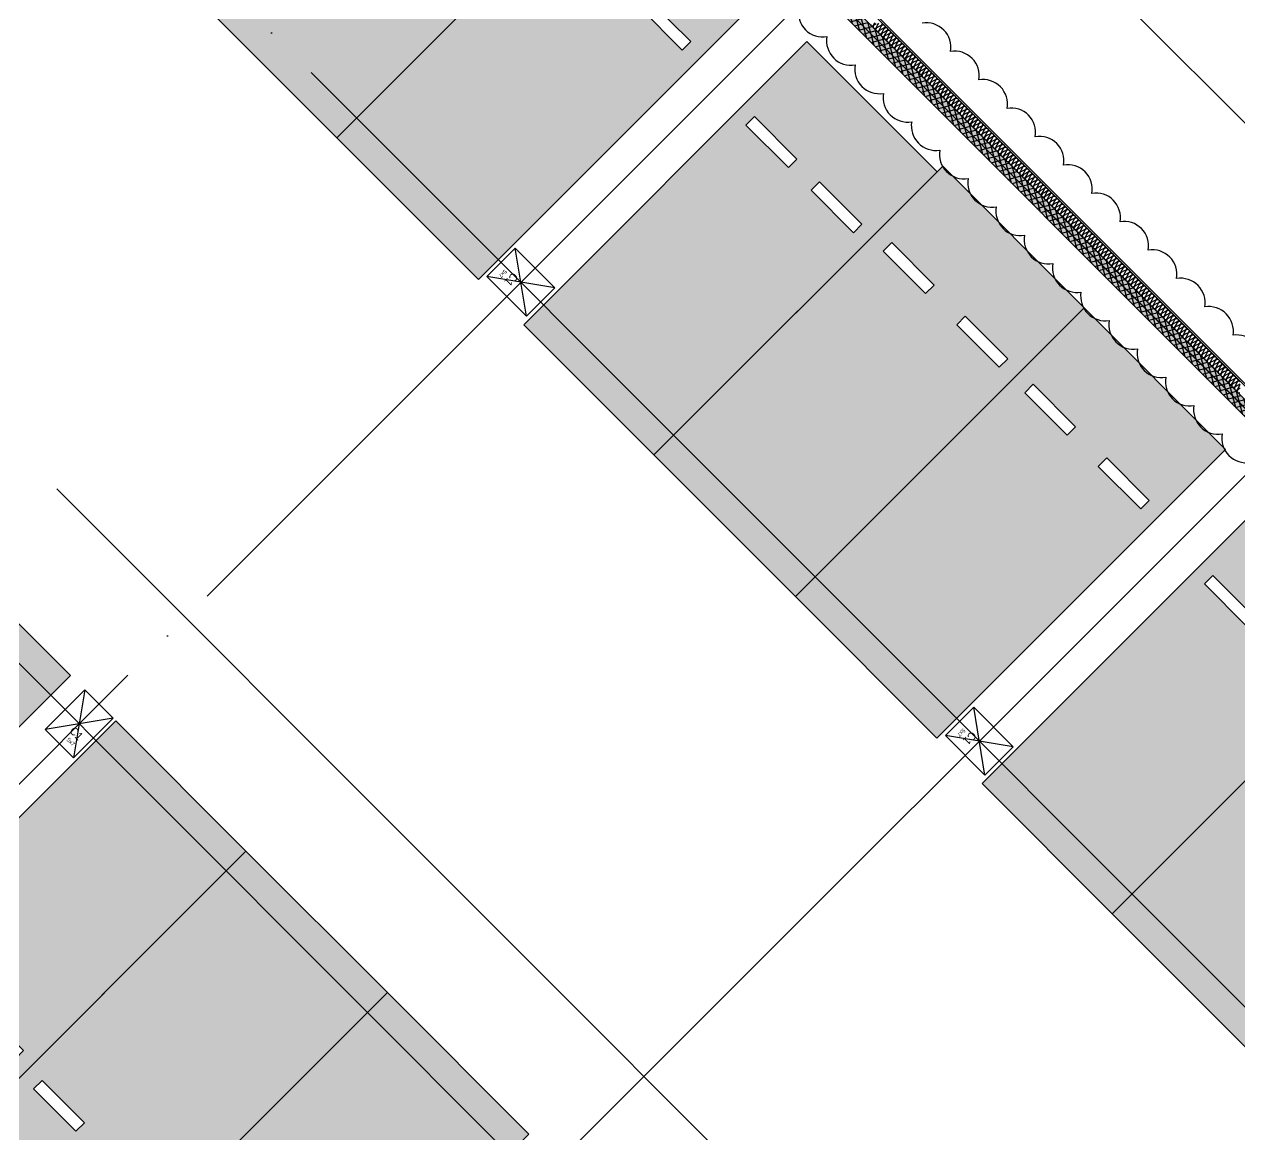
# Model space of a CAD drawing. Header units: millimetres. Extents: x -21000 to 567700, y 435000 to 850800.
# Drawn here: x 235546 to 250727, y 565838 to 579702 of the extents above; entities that cross this region are included whole.
import ezdxf
from ezdxf.xclip import XClip

# ---------------------------------------------------------------- set-up
doc = ezdxf.new("R2010")
doc.units = ezdxf.units.MM
doc.header["$LTSCALE"] = 700
doc.header["$XCLIPFRAME"] = 2
doc.linetypes.add('AB_Pbase$0$주차장기둥$0$CEN', pattern=[62, 60, -1, 0, -1])
doc.linetypes.add('HIDDEN', pattern=[9.525, 6.35, -3.175])
doc.layers.get('0').update_dxf_attribs({"color": 2})
doc.layers.get('Defpoints').update_dxf_attribs({"color": 171})
for name, color, linetype in [('AB_Pbase$0$AA-XXXX-CNTL', 1, 'Continuous'), ('AB_Pbase$0$AREA-C', 3, 'Continuous'), ('AB_Pbase$0$ELE8', 8, 'Continuous'), ('AB_Pbase$0$FIN', 6, 'Continuous'), ('AB_Pbase$0$HAT-BR', 5, 'Continuous'), ('AB_Pbase$0$INS', 8, 'Continuous'), ('AB_Pbase$0$WAL', 3, 'Continuous'), ('AB_Pbase$0$경량벽체 세대창고 모듈', 4, 'HIDDEN'), ('AB_Pbase$0$주차-sol', 254, 'Continuous'), ('AB_Pbase$0$주차-일반', 9, 'Continuous'), ('AB_Pbase$0$주차-확장', 7, 'Continuous'), ('AB_Pbase$0$주차장기둥$0$CEN_P', 244, 'AB_Pbase$0$주차장기둥$0$CEN'), ('MAK2', 7, 'Continuous')]:
    doc.layers.add(name, color=color, linetype=linetype)
doc.layers.add('AB_Pbase$0$주차장기둥$0$DEFPOINT', color=247, linetype='Continuous', plot=False)
doc.styles.add('AB_Pbase$0$주차장기둥$0$맑은 고딕', font='')
doc.styles.get('AB_Pbase$0$주차장기둥$0$맑은 고딕').set_extended_font_data('Dotum')

# ---------------------------------------------------------------- blocks, each defined once
blk = doc.blocks.new('AB_Pbase$0$주차장기둥$0$cen 2bl 지하')
at = {"layer": 'AB_Pbase$0$주차장기둥$0$CEN_P', "color": 54}
for p, q in [((-35584, 84705), (-57658, 7801)), ((-130483, 82129), (39239, 33413)), ((-29948, 74983), (-49872, 5566)), ((-132635, 74631), (37087, 25916)), ((-140574, 68795), (34935, 18418))]:
    blk.add_line(p, q, dxfattribs=at)
blk = doc.blocks.new('AB_Pbase$0$주차장기둥$0$p기둥 5x7')
blk.add_lwpolyline([(-250, 350), (250, 350), (250, -350), (-250, -350)], close=True)
at = {"layer": 'AB_Pbase$0$주차장기둥$0$DEFPOINT'}
for p, q in [((250, 350), (-250, -350)), ((-250, 350), (250, -350))]:
    blk.add_line(p, q, dxfattribs=at)
at = {"layer": 'AB_Pbase$0$주차장기둥$0$DEFPOINT', "color": 6, "style": 'AB_Pbase$0$주차장기둥$0$맑은 고딕'}
for s, height, p in [('C1', 100, (-24, -160)), ('5x7', 50, (29, -259))]:
    blk.add_text(s, height=height, rotation=0, dxfattribs=at).set_placement(p)
blk = doc.blocks.new('AB_Pbase$0$주차장기둥')
for name, p, rotation in [('AB_Pbase$0$주차장기둥$0$cen 2bl 지하', (36992, -11667), 1.99999810188403), ('AB_Pbase$0$주차장기둥$0$p기둥 5x7', (-10356, 36372), 255.9848215677944), ('AB_Pbase$0$주차장기둥$0$p기둥 5x7', (-2497, 34410), 255.9848215677944), ('AB_Pbase$0$주차장기둥$0$p기둥 5x7', (-12245, 28804), 345.9848215677913)]:
    blk.add_blockref(name, p, dxfattribs=dict(rotation=rotation))
blk = doc.blocks.new('AB_Pbase$0$주차확장')
at = {"layer": 'AB_Pbase$0$주차-sol'}
h = blk.add_hatch(color=252, dxfattribs=at)
h.paths.add_polyline_path([(1525, -3825), (2275, -3825), (2275, -3975), (1525, -3975)], flags=16)
edge = h.paths.add_edge_path()
edge.add_line((0, -5100), (2500, -5100))
edge.add_line((2500, -5100), (2500, 0))
edge.add_line((2500, 0), (0, 0))
edge.add_line((0, 0), (0, -5100))
h.paths.add_polyline_path([(225, -3975), (225, -3825), (975, -3825), (975, -3975)])
at = {"layer": 'AB_Pbase$0$주차-확장'}
blk.add_lwpolyline([(0, 0), (0, -5100), (2500, -5100), (2500, 0)], close=True, dxfattribs=at)
at = {"layer": 'AB_Pbase$0$주차-확장', "ltscale": 600}
for points in [[(975, -3975), (975, -3825), (225, -3825), (225, -3975)], [(1525, -3975), (1525, -3825), (2275, -3825), (2275, -3975)]]:
    blk.add_lwpolyline(points, close=True, dxfattribs=at)
blk = doc.blocks.new('AB_Pbase$0$주차일반')
at = {"layer": 'AB_Pbase$0$주차-sol'}
h = blk.add_hatch(color=254, dxfattribs=at)
h.dxf.hatch_style = 1
h.paths.add_polyline_path([(0, 0), (-2300, 0), (-2300, -5000), (0, -5000)])
h.paths.add_polyline_path([(-200, -3725), (-200, -3875), (-950, -3875), (-950, -3725)], flags=16)
h.paths.add_polyline_path([(-1350, -3725), (-1350, -3875), (-2100, -3875), (-2100, -3725)], flags=16)
at = {"layer": 'AB_Pbase$0$주차-일반', "color": 6}
for points in [[(0, 0), (0, -5000), (-2300, -5000), (-2300, 0)], [(-1350, -3875), (-1350, -3725), (-2100, -3725), (-2100, -3875)], [(-950, -3875), (-950, -3725), (-200, -3725), (-200, -3875)]]:
    blk.add_lwpolyline(points, close=True, dxfattribs=at)
blk = doc.blocks.new('AB_Pbase$0$pppaaa_1_1')
at = {"layer": 'AB_Pbase$0$주차-일반', "xscale": -1, "rotation": 134.9848194166802}
for p in [(243410, 574325), (249136, 568596)]:
    blk.add_blockref('AB_Pbase$0$주차일반', p, dxfattribs=at)
at = {"layer": 'AB_Pbase$0$주차-일반', "rotation": 314.9848186021625}
blk.add_blockref('AB_Pbase$0$주차일반', (238314, 569380), dxfattribs=at)
at = {"layer": 'AB_Pbase$0$주차-확장', "xscale": -1, "rotation": 134.9848194166802}
for p in [(237684, 580054), (239451, 578286), (243410, 574325), (245177, 572557), (249136, 568596)]:
    blk.add_blockref('AB_Pbase$0$주차확장', p, dxfattribs=at)
at = {"layer": 'AB_Pbase$0$주차-확장', "rotation": 314.9848186021625}
for p in [(234355, 573341), (238314, 569380), (240081, 567612)]:
    blk.add_blockref('AB_Pbase$0$주차확장', p, dxfattribs=at)
blk = doc.blocks.new('AB_Pbase')
at = {"layer": 'AB_Pbase$0$ELE8'}
h = blk.add_hatch(dxfattribs=at)
h.set_pattern_fill('NET', color=256, scale=20, angle=15.182184)
h.paths.add_polyline_path([(242568, 621077), (244589, 619957), (244661, 620088), (242510, 621281), (235028, 607783), (226425, 599184), (258210, 567382), (260268, 566241), (260341, 566372), (258301, 567503), (226637, 599184), (235149, 607692)])
h.paths.add_polyline_path([(247382, 630071), (247513, 629998), (244996, 625457), (246273, 624749), (245111, 622652), (244979, 622725), (246069, 624691), (244792, 625398)])
h.paths.add_polyline_path([(247988, 631164), (247877, 630963), (248008, 630890), (248119, 631092)])
h.paths.add_polyline_path([(255793, 631520), (255866, 631651), (250046, 634877), (248483, 632056), (248614, 631984), (250105, 634673)])
at = {"layer": 'AB_Pbase$0$HAT-BR'}
h = blk.add_hatch(dxfattribs=at)
h.set_pattern_fill('ANSI31', color=256, scale=20, angle=145)
h.paths.add_polyline_path([(235929, 604528), (236064, 604662), (238153, 602572), (240064, 606018), (240230, 605926), (238281, 602410), (237010, 601140), (237827, 600323), (237693, 600189), (236742, 601140), (238029, 602427)])
h.paths.add_polyline_path([(238633, 599517), (232550, 593438), (232684, 593303), (238767, 599383)])
h.paths.add_polyline_path([(239573, 598576), (244422, 593724), (238340, 587645), (238205, 587779), (244154, 593724), (239439, 598442)])
h.paths.add_polyline_path([(253366, 576147), (254891, 574621), (254757, 574487), (253232, 576012)], flags=17)
h.paths.add_polyline_path([(246954, 581883), (245526, 580455), (245391, 580590), (246820, 582018)])
h.paths.add_polyline_path([(247174, 582371), (252408, 587602), (252542, 587468), (247308, 582237)])
h.paths.add_polyline_path([(260580, 582121), (261142, 583135), (260976, 583227), (260414, 582213)], flags=17)
h.paths.add_polyline_path([(263887, 576046), (264234, 575698), (264194, 575658), (265114, 575148), (265207, 575315)])
edge = h.paths.add_edge_path()
edge.add_line((263639, 581843), (261304, 583137))
edge.add_line((261304, 583137), (261396, 583303))
edge.add_line((261396, 583303), (265931, 580790))
edge.add_line((265931, 580790), (269809, 587787))
edge.add_line((269809, 587787), (269975, 587694))
edge.add_line((269975, 587694), (266097, 580697))
edge.add_line((266097, 580697), (266534, 580455))
edge.add_line((266534, 580455), (266442, 580289))
edge.add_line((266442, 580289), (263805, 581751))
edge.add_line((263639, 581843), (262485, 579761))
edge.add_line((263805, 581751), (261405, 577422))
edge.add_line((262393, 579595), (259935, 580957))
edge.add_line((262485, 579761), (259861, 581216))
edge.add_line((262393, 579595), (261239, 577514))
edge.add_line((259861, 581216), (259168, 579965))
edge.add_line((259334, 579873), (259168, 579965))
edge.add_line((259935, 580957), (259334, 579873))
edge.add_line((261239, 577514), (258615, 578968))
edge.add_line((258615, 578968), (258523, 578802))
edge.add_line((258523, 578802), (263739, 575911))
edge.add_line((263739, 575911), (263879, 576050))
edge.add_line((263879, 576050), (261405, 577422))
edge = h.paths.add_edge_path()
edge.add_line((273762, 610263), (273412, 610457))
edge.add_line((273412, 610457), (273281, 610221))
edge.add_line((273281, 610221), (271838, 611021))
edge.add_line((271838, 611021), (270580, 608752))
edge.add_line((270580, 608752), (267899, 610237))
edge.add_line((267899, 610237), (268345, 611042))
edge.add_line((268345, 611042), (267908, 611285))
edge.add_line((267908, 611285), (267462, 610480))
edge.add_line((267462, 610480), (264676, 612024))
edge.add_line((264676, 612024), (266867, 615977))
edge.add_line((266867, 615977), (266701, 616069))
edge.add_line((266701, 616069), (265295, 613533))
edge.add_line((265295, 613533), (264945, 613727))
edge.add_line((264945, 613727), (264853, 613561))
edge.add_line((264853, 613561), (265203, 613367))
edge.add_line((265203, 613367), (264418, 611950))
edge.add_line((264418, 611950), (276230, 605403))
edge.add_line((276230, 605403), (278089, 608757))
edge.add_line((278089, 608757), (278565, 608493))
edge.add_line((278565, 608493), (278798, 608912))
edge.add_line((278798, 608912), (278719, 608956))
edge.add_line((278719, 608956), (278579, 608702))
edge.add_line((278579, 608702), (278093, 608971))
edge.add_line((278093, 608971), (278826, 610292))
edge.add_line((278826, 610292), (278747, 610336))
edge.add_line((278747, 610336), (278092, 609155))
edge.add_line((278092, 609155), (277414, 609531))
edge.add_line((277414, 609531), (277371, 609452))
edge.add_line((277371, 609452), (278049, 609076))
edge.add_line((278049, 609076), (276155, 605661))
edge.add_line((276155, 605661), (275027, 606286))
edge.add_line((275027, 606286), (275473, 607091))
edge.add_line((275473, 607091), (275395, 607135))
edge.add_line((275395, 607135), (274949, 606330))
edge.add_line((274949, 606330), (274669, 606485))
edge.add_line((274669, 606485), (275115, 607290))
edge.add_line((275115, 607290), (275036, 607333))
edge.add_line((275036, 607333), (274590, 606529))
edge.add_line((274590, 606529), (270746, 608659))
edge.add_line((270746, 608659), (271912, 610763))
edge.add_line((271912, 610763), (273539, 609861))
edge.add_line((273539, 609861), (273767, 610272))
h.paths.add_polyline_path([(249824, 630124), (248215, 631016), (248122, 630850), (249732, 629958)])
h.paths.add_polyline_path([(264449, 621463), (264707, 621320), (264799, 621486), (263959, 621951), (263867, 621785), (264282, 621555), (263272, 619731), (263438, 619639)])
h.paths.add_polyline_path([(269500, 619034), (268660, 619500), (268568, 619334), (269049, 619067), (267973, 617125), (268139, 617033), (269215, 618975), (269408, 618868)])
h.paths.add_polyline_path([(278951, 618872), (277573, 619636), (275440, 615787), (272265, 617547), (272173, 617381), (274500, 616091), (273528, 614338), (273694, 614246), (274666, 615999), (276004, 615258), (276166, 615551), (275677, 615822), (277647, 619377), (278859, 618706)])
h.paths.add_polyline_path([(271684, 616498), (271517, 616590), (270492, 614740), (270658, 614648)])
h.paths.add_polyline_path([(266121, 619581), (265096, 617731), (264929, 617823), (265955, 619673)])
h.paths.add_polyline_path([(264405, 617125), (264497, 617291), (264296, 617403), (264204, 617236)])
edge = h.paths.add_edge_path()
edge.add_line((261140, 623342), (261232, 623509))
edge.add_line((261232, 623509), (257484, 625586))
edge.add_line((257484, 625586), (257392, 625420))
edge.add_line((257392, 625420), (258757, 624664))
edge.add_line((258757, 624664), (257031, 621550))
edge.add_line((257031, 621550), (255666, 622306))
edge.add_line((255666, 622306), (255623, 622227))
edge.add_line((255623, 622227), (256987, 621471))
edge.add_line((256987, 621471), (256735, 621016))
edge.add_line((256735, 621016), (256814, 620973))
edge.add_line((256814, 620973), (258835, 624620))
edge.add_line((258835, 624620), (261140, 623342))
h.paths.add_polyline_path([(252295, 623557), (252252, 623479), (252800, 623174), (252844, 623253)], flags=17)
h.paths.add_polyline_path([(278024, 614023), (278742, 615318), (277799, 613617), (277877, 613573), (278120, 614010), (279335, 613337), (279379, 613415), (278163, 614089), (278820, 615274), (278742, 615318)])
h.paths.add_polyline_path([(277000, 611990), (277048, 611963), (276927, 611745), (276800, 611815), (277163, 612471), (277242, 612427)], flags=17)
h.paths.add_polyline_path([(275349, 612653), (275456, 612846), (275766, 612674), (275660, 612481)], flags=17)
h.paths.add_polyline_path([(274915, 612860), (274749, 612952), (274507, 612515), (274673, 612423)], flags=17)
h.paths.add_polyline_path([(279025, 610868), (280144, 612888), (280223, 612845), (279103, 610824)])
h.paths.add_polyline_path([(279602, 610548), (280722, 612568), (280800, 612525), (279681, 610504)])
edge = h.paths.add_edge_path()
edge.add_line((268116, 579441), (268711, 579111))
edge.add_line((268711, 579111), (268677, 579050))
edge.add_line((268677, 579050), (271436, 577521))
edge.add_line((271436, 577521), (271470, 577582))
edge.add_line((271470, 577582), (271528, 577687))
edge.add_line((271528, 577687), (268174, 579546))
edge.add_line((268174, 579546), (268116, 579441))
h.paths.add_polyline_path([(252546, 576288), (251117, 574860), (254616, 571360), (257807, 577118), (257641, 577210), (255737, 573775), (255683, 573829), (255548, 573695), (255641, 573602), (254521, 571582), (251315, 574790), (252680, 576154)])
h.paths.add_polyline_path([(254749, 622095), (254458, 621570), (254624, 621478), (254915, 622002)], flags=17)
h.paths.add_polyline_path([(260390, 620339), (260224, 620432), (261378, 622513), (261544, 622421)])
h.paths.add_polyline_path([(246694, 601788), (244263, 603136), (244355, 603302), (246786, 601955)])
h.paths.add_polyline_path([(264514, 616682), (263362, 614604), (263948, 614280), (263856, 614113), (262501, 614865), (262593, 615031), (263196, 614697), (264348, 616774)])
h.paths.add_polyline_path([(251506, 616203), (251414, 616037), (267384, 607184), (267476, 607350)])
h.paths.add_polyline_path([(271058, 605148), (274189, 603412), (272429, 600238), (270190, 601479), (270098, 601312), (274624, 598804), (274716, 598970), (272595, 600145), (274355, 603320), (277464, 601597), (270405, 588862), (265871, 591376), (265778, 591210), (270480, 588604), (277723, 601671), (271150, 605314)])
h.paths.add_polyline_path([(255482, 630441), (255390, 630274), (255792, 630051), (254296, 627353), (254375, 627310), (255871, 630008), (258726, 628425), (257231, 625727), (257397, 625635), (258985, 628499)])
h.paths.add_polyline_path([(252755, 624572), (253715, 626304), (253793, 626260), (252833, 624528)])
h.paths.add_polyline_path([(271454, 617734), (271546, 617900), (271144, 618123), (271052, 617957)])
h.paths.add_polyline_path([(274130, 612598), (274173, 612677), (272975, 613341), (272679, 612807), (272845, 612715), (273098, 613170)], flags=17)
h.paths.add_polyline_path([(261119, 615848), (261285, 615756), (262691, 618292), (262525, 618384)])
h.paths.add_polyline_path([(261303, 615746), (261211, 615580), (261504, 615418), (261596, 615584)], flags=17)
h.paths.add_polyline_path([(260780, 615236), (260946, 615144), (260408, 614173), (247560, 621295), (247428, 621367), (245111, 622652), (245203, 622818), (246042, 622353), (246488, 623158), (246655, 623065), (246209, 622261), (248063, 621233), (249401, 623647), (248953, 623895), (248996, 623974), (249984, 623426), (249941, 623348), (249479, 623603), (248141, 621189), (250017, 620149), (251360, 622571), (250949, 622799), (250988, 622870), (251939, 622343), (251896, 622264), (251434, 622520), (250096, 620106), (252812, 618600), (253258, 619405), (253337, 619361), (252891, 618557), (253258, 618353), (254160, 619980), (253792, 620184), (253676, 619974), (253597, 620017), (253905, 620573), (254071, 620481), (253972, 620301), (254628, 619938), (254536, 619772), (254238, 619936), (253337, 618310), (254614, 617602), (255607, 619395), (255774, 619303), (254780, 617510), (260334, 614431)])
h.paths.add_polyline_path([(251257, 624727), (251091, 624819), (250888, 624452), (248071, 626013), (247979, 625847), (247979, 625847), (246828, 623770), (246994, 623678), (248145, 625755), (251552, 623867), (251644, 624033), (251054, 624360)])
h.paths.add_polyline_path([(239279, 608614), (239445, 608522), (239503, 608627), (240058, 608319), (240151, 608486), (239595, 608793), (239937, 609410), (239417, 609698), (239373, 609620), (239727, 609423)], flags=17)
h.paths.add_polyline_path([(249096, 617322), (249188, 617488), (246328, 619073), (246197, 619146), (244728, 619960), (244635, 619794)])
h.paths.add_polyline_path([(244912, 609774), (245004, 609940), (238523, 613532), (235245, 607619), (234042, 606416), (235435, 605023), (235569, 605157), (234240, 606487), (235318, 607564), (236122, 609015), (238707, 607582), (238270, 606795), (238992, 606395), (239084, 606561), (238529, 606869), (239047, 607805), (238881, 607897), (238799, 607749), (238357, 607993), (239087, 609310), (239008, 609353), (238278, 608037), (236214, 609181), (238510, 613322), (242796, 610947), (241038, 607776), (241204, 607684), (242962, 610855)])
h.paths.add_polyline_path([(254771, 631458), (254937, 631366), (255146, 631742), (254980, 631834)])
h.paths.add_polyline_path([(254540, 630648), (254373, 630741), (254143, 630325), (253548, 630655), (253505, 630576), (254099, 630246), (253043, 628340), (251766, 629048), (252822, 630954), (252849, 630940), (252892, 631018), (252787, 631077), (251687, 629091), (250436, 629784), (250344, 629618), (251595, 628925), (250494, 626940), (250599, 626881), (250643, 626960), (250617, 626975), (251673, 628881), (252950, 628174), (251894, 626267), (251299, 626597), (251255, 626518), (251850, 626188), (251489, 625537), (251655, 625444)])
at = {"layer": 'AB_Pbase$0$경량벽체 세대창고 모듈'}
h = blk.add_hatch(dxfattribs=at)
h.set_pattern_fill('격자1', color=256)
h.set_pattern_definition([(360, (0, 0), (0, 1), []), (90, (0, 0), (-1, -1e-16), [])])
h.paths.add_polyline_path([(242568, 621077), (242641, 621208), (242510, 621281), (235028, 607783), (226425, 599184), (258210, 567382), (260268, 566241), (260341, 566372), (258301, 567503), (226637, 599184), (235149, 607692)])
h.paths.add_polyline_path([(247382, 630071), (247513, 629998), (244996, 625457), (246273, 624749), (245111, 622652), (244979, 622725), (246069, 624691), (244792, 625398)])
h.paths.add_polyline_path([(247988, 631164), (247877, 630963), (248008, 630890), (248119, 631092)])
h.paths.add_polyline_path([(255793, 631520), (255866, 631651), (250046, 634877), (248483, 632056), (248614, 631984), (250105, 634673)])
at = {"layer": 'AB_Pbase$0$AA-XXXX-CNTL'}
blk.add_line((263204, 562491), (221582, 604135), dxfattribs=at)
at = {"layer": 'AB_Pbase$0$AREA-C'}
blk.add_lwpolyline([(251047, 574655), (245321, 580385), (252758, 587818), (253097, 587478), (253232, 587613), (253729, 587336), (255155, 589907), (257875, 588399), (256517, 585950), (261166, 583374), (260858, 582818), (261147, 582658), (261433, 583174), (263768, 581880), (261276, 577385), (258652, 578839), (255716, 573541), (255688, 573569), (253910, 571791), (251393, 574309), (253172, 576087), (252825, 576433), (251047, 574655), (248251, 577452)], dxfattribs=at)
at = {"layer": 'AB_Pbase$0$FIN'}
for p, q in [((251117, 574860), (245526, 580455)), ((251131, 574875), (245540, 580469))]:
    blk.add_line(p, q, dxfattribs=at)
at = {"layer": 'AB_Pbase$0$INS'}
for points in [[(246114, 579704), (246120, 579691), (246132, 579685), (246147, 579688), (246156, 579697), (246171, 579724)], [(246188, 579708), (246160, 579693), (246151, 579683), (246148, 579670), (246154, 579657), (246166, 579651), (246181, 579654), (246190, 579663), (246205, 579691), (246220, 579718)], [(246261, 579712), (246259, 579698), (246250, 579688), (246222, 579674), (246194, 579659), (246185, 579649), (246182, 579636), (246188, 579623), (246200, 579617), (246215, 579620), (246224, 579629), (246239, 579657), (246254, 579684), (246263, 579693), (246277, 579697), (246289, 579691), (246295, 579678), (246293, 579664), (246283, 579654), (246256, 579640), (246228, 579625), (246219, 579615), (246216, 579602), (246221, 579589), (246234, 579583), (246249, 579586), (246258, 579595), (246273, 579623), (246288, 579650), (246297, 579660), (246311, 579663), (246323, 579657), (246329, 579644), (246327, 579630), (246317, 579621), (246290, 579606), (246262, 579591), (246253, 579581), (246249, 579568), (246255, 579555), (246268, 579549), (246283, 579552), (246292, 579561), (246307, 579589), (246322, 579616), (246331, 579626), (246345, 579629), (246357, 579623), (246363, 579610), (246361, 579596), (246351, 579587), (246324, 579572), (246296, 579557), (246287, 579548), (246283, 579534), (246289, 579521), (246302, 579515), (246317, 579518), (246326, 579527), (246341, 579555), (246356, 579582), (246365, 579592), (246378, 579595), (246391, 579589), (246397, 579576), (246395, 579562), (246385, 579553), (246358, 579538), (246330, 579523), (246321, 579514), (246317, 579500), (246323, 579487), (246336, 579481), (246350, 579484), (246360, 579493), (246375, 579521), (246389, 579548), (246399, 579558), (246412, 579561), (246425, 579555), (246431, 579542), (246429, 579528), (246419, 579519), (246392, 579504), (246364, 579489), (246355, 579480), (246351, 579466), (246357, 579453), (246370, 579447), (246384, 579450), (246394, 579459), (246409, 579487), (246423, 579514), (246433, 579524), (246446, 579527), (246459, 579521), (246465, 579508), (246462, 579494), (246453, 579485), (246426, 579470), (246398, 579455), (246389, 579446), (246385, 579432), (246391, 579419), (246404, 579413), (246418, 579416), (246428, 579425), (246442, 579453), (246457, 579480), (246467, 579490), (246480, 579493), (246493, 579487), (246499, 579475), (246496, 579460), (246487, 579451), (246459, 579436), (246432, 579421), (246423, 579412), (246419, 579398), (246425, 579385), (246438, 579379), (246452, 579382), (246462, 579391), (246476, 579419), (246491, 579447), (246501, 579456), (246514, 579459), (246527, 579453), (246533, 579441), (246530, 579426), (246521, 579417), (246493, 579402), (246466, 579387), (246456, 579378), (246453, 579364), (246459, 579351), (246472, 579346), (246486, 579348), (246496, 579357), (246510, 579385), (246525, 579413), (246535, 579422), (246548, 579425), (246561, 579419), (246567, 579407), (246564, 579392), (246555, 579383), (246527, 579368), (246500, 579353), (246490, 579344), (246487, 579330), (246493, 579318), (246506, 579312), (246520, 579314), (246529, 579323), (246544, 579351), (246559, 579379), (246568, 579388), (246582, 579391), (246595, 579385), (246601, 579373), (246598, 579358), (246589, 579349), (246561, 579334), (246534, 579319), (246524, 579310), (246521, 579296), (246527, 579284), (246540, 579278), (246554, 579280), (246563, 579290), (246578, 579317), (246593, 579345), (246602, 579354), (246616, 579357), (246629, 579351), (246635, 579339), (246632, 579324), (246623, 579315), (246595, 579300), (246568, 579285), (246558, 579276), (246555, 579262), (246561, 579250), (246574, 579244), (246588, 579246), (246597, 579256), (246612, 579283), (246627, 579311), (246636, 579320), (246650, 579323), (246663, 579317), (246669, 579305), (246666, 579290), (246657, 579281), (246629, 579266), (246602, 579251), (246592, 579242), (246589, 579228), (246595, 579216), (246607, 579210), (246622, 579212), (246631, 579222), (246646, 579249), (246661, 579277), (246670, 579286), (246684, 579289), (246697, 579284), (246703, 579271), (246700, 579256), (246691, 579247), (246663, 579232), (246635, 579217), (246626, 579208), (246623, 579194), (246629, 579182), (246641, 579176), (246656, 579178), (246665, 579188), (246680, 579215), (246695, 579243), (246704, 579252), (246718, 579256), (246731, 579250), (246736, 579237), (246734, 579222), (246725, 579213), (246697, 579198), (246669, 579183), (246660, 579174), (246657, 579161), (246663, 579148), (246675, 579142), (246690, 579144), (246699, 579154), (246714, 579181), (246729, 579209), (246738, 579218), (246752, 579222), (246764, 579216), (246770, 579203), (246768, 579188), (246759, 579179), (246731, 579164), (246703, 579149), (246694, 579140), (246691, 579127), (246697, 579114), (246709, 579108), (246724, 579110), (246733, 579120), (246748, 579147), (246763, 579175), (246772, 579184), (246786, 579188), (246798, 579182), (246804, 579169), (246802, 579155), (246792, 579145), (246765, 579130), (246737, 579116), (246728, 579106), (246725, 579093), (246730, 579080), (246743, 579074), (246758, 579076), (246767, 579086), (246782, 579113), (246797, 579141), (246806, 579150), (246820, 579154), (246832, 579148), (246838, 579135), (246836, 579121), (246826, 579111), (246799, 579096), (246771, 579082), (246762, 579072), (246758, 579059), (246764, 579046), (246777, 579040), (246792, 579043), (246801, 579052), (246816, 579079), (246831, 579107), (246840, 579116), (246854, 579120), (246866, 579114), (246872, 579101), (246870, 579087), (246860, 579077), (246833, 579062), (246805, 579048), (246796, 579038), (246792, 579025), (246798, 579012), (246811, 579006), (246825, 579009), (246835, 579018), (246850, 579045), (246865, 579073), (246874, 579082), (246887, 579086), (246900, 579080), (246906, 579067), (246904, 579053), (246894, 579043), (246867, 579029), (246839, 579014), (246830, 579004), (246826, 578991), (246832, 578978), (246845, 578972), (246859, 578975), (246869, 578984), (246884, 579012), (246898, 579039), (246908, 579048), (246921, 579052), (246934, 579046), (246940, 579033), (246937, 579019), (246928, 579009), (246901, 578995), (246873, 578980), (246864, 578970), (246860, 578957), (246866, 578944), (246879, 578938), (246893, 578941), (246903, 578950), (246918, 578978), (246932, 579005), (246942, 579014), (246955, 579018), (246968, 579012), (246974, 578999), (246971, 578985), (246962, 578975), (246935, 578961), (246907, 578946), (246898, 578936), (246894, 578923), (246900, 578910), (246913, 578904), (246927, 578907), (246937, 578916), (246951, 578944), (246966, 578971), (246976, 578981), (246989, 578984), (247002, 578978), (247008, 578965), (247005, 578951), (246996, 578942), (246968, 578927), (246941, 578912), (246932, 578902), (246928, 578889), (246934, 578876), (246947, 578870), (246961, 578873), (246971, 578882), (246985, 578910), (247000, 578937), (247010, 578947), (247023, 578950), (247036, 578944), (247042, 578931), (247039, 578917), (247030, 578908), (247002, 578893), (246975, 578878), (246965, 578869), (246962, 578855), (246968, 578842), (246981, 578836), (246995, 578839), (247004, 578848), (247019, 578876), (247034, 578903), (247044, 578913), (247057, 578916), (247070, 578910), (247076, 578897), (247073, 578883), (247064, 578874), (247036, 578859), (247009, 578844), (246999, 578835), (246996, 578821), (247002, 578808), (247015, 578802), (247029, 578805), (247038, 578814), (247053, 578842), (247068, 578869), (247077, 578879), (247091, 578882), (247104, 578876), (247110, 578863), (247107, 578849), (247098, 578840), (247070, 578825), (247043, 578810), (247033, 578801), (247030, 578787), (247036, 578774), (247049, 578768), (247063, 578771), (247072, 578780), (247087, 578808), (247102, 578835), (247111, 578845), (247125, 578848), (247138, 578842), (247144, 578829), (247141, 578815), (247132, 578806), (247104, 578791), (247077, 578776), (247067, 578767), (247064, 578753), (247070, 578740), (247083, 578734), (247097, 578737), (247106, 578746), (247121, 578774), (247136, 578801), (247145, 578811), (247159, 578814), (247172, 578808), (247178, 578796), (247175, 578781), (247166, 578772), (247138, 578757), (247111, 578742), (247101, 578733), (247098, 578719), (247104, 578706), (247116, 578700), (247131, 578703), (247140, 578712), (247155, 578740), (247170, 578768), (247179, 578777), (247193, 578780), (247206, 578774), (247212, 578762), (247209, 578747), (247200, 578738), (247172, 578723), (247144, 578708), (247135, 578699), (247132, 578685), (247138, 578672), (247150, 578667), (247165, 578669), (247174, 578678), (247189, 578706), (247204, 578734), (247213, 578743), (247227, 578746), (247239, 578740), (247245, 578728), (247243, 578713), (247234, 578704), (247206, 578689), (247178, 578674), (247169, 578665), (247166, 578651), (247172, 578639), (247184, 578633), (247199, 578635), (247208, 578644), (247223, 578672), (247238, 578700), (247247, 578709), (247261, 578712), (247273, 578706), (247279, 578694), (247277, 578679), (247267, 578670), (247240, 578655), (247212, 578640), (247203, 578631), (247200, 578617), (247206, 578605), (247218, 578599), (247233, 578601), (247242, 578611), (247257, 578638), (247272, 578666), (247281, 578675), (247295, 578678), (247307, 578672), (247313, 578660), (247311, 578645), (247301, 578636), (247274, 578621), (247246, 578606), (247237, 578597), (247234, 578583), (247239, 578571), (247252, 578565), (247267, 578567), (247276, 578577), (247291, 578604), (247306, 578632), (247315, 578641), (247329, 578644), (247341, 578638), (247347, 578626), (247345, 578611), (247335, 578602), (247308, 578587), (247280, 578572), (247271, 578563), (247267, 578549), (247273, 578537), (247286, 578531), (247301, 578533), (247310, 578543), (247325, 578570), (247340, 578598), (247349, 578607), (247363, 578610), (247375, 578605), (247381, 578592), (247379, 578577), (247369, 578568), (247342, 578553), (247314, 578538), (247305, 578529), (247301, 578515), (247307, 578503), (247320, 578497), (247334, 578499), (247344, 578509), (247359, 578536), (247374, 578564), (247383, 578573), (247396, 578577), (247409, 578571), (247415, 578558), (247413, 578543), (247403, 578534), (247376, 578519), (247348, 578504), (247339, 578495), (247335, 578482), (247341, 578469), (247354, 578463), (247368, 578465), (247378, 578475), (247393, 578502), (247407, 578530), (247417, 578539), (247430, 578543), (247443, 578537), (247449, 578524), (247446, 578509), (247437, 578500), (247410, 578485), (247382, 578470), (247373, 578461), (247369, 578448), (247375, 578435), (247388, 578429), (247402, 578431), (247412, 578441), (247427, 578468), (247441, 578496), (247451, 578505), (247464, 578509), (247477, 578503), (247483, 578490), (247480, 578476), (247471, 578466), (247443, 578451), (247416, 578437), (247407, 578427), (247403, 578414), (247409, 578401), (247422, 578395), (247436, 578397), (247446, 578407), (247460, 578434), (247475, 578462), (247485, 578471), (247498, 578475), (247511, 578469), (247517, 578456), (247514, 578442), (247505, 578432), (247477, 578417), (247450, 578403), (247441, 578393), (247437, 578380), (247443, 578367), (247456, 578361), (247470, 578364), (247480, 578373), (247494, 578400), (247509, 578428), (247519, 578437), (247532, 578441), (247545, 578435), (247551, 578422), (247548, 578408), (247539, 578398), (247511, 578383), (247484, 578369), (247474, 578359), (247471, 578346), (247477, 578333), (247490, 578327), (247504, 578330), (247513, 578339), (247528, 578366), (247543, 578394), (247553, 578403), (247566, 578407), (247579, 578401), (247585, 578388), (247582, 578374), (247573, 578364), (247545, 578350), (247518, 578335), (247508, 578325), (247505, 578312), (247511, 578299), (247524, 578293), (247538, 578296), (247547, 578305), (247562, 578333), (247577, 578360), (247586, 578369), (247600, 578373), (247613, 578367), (247619, 578354), (247616, 578340), (247607, 578330), (247579, 578316), (247552, 578301), (247542, 578291), (247539, 578278), (247545, 578265), (247558, 578259), (247572, 578262), (247581, 578271), (247596, 578299), (247611, 578326), (247620, 578335), (247634, 578339), (247647, 578333), (247653, 578320), (247650, 578306), (247641, 578296), (247613, 578282), (247586, 578267), (247576, 578257), (247573, 578244), (247579, 578231), (247592, 578225), (247606, 578228), (247615, 578237), (247630, 578265), (247645, 578292), (247654, 578302), (247668, 578305), (247681, 578299), (247687, 578286), (247684, 578272), (247675, 578263), (247647, 578248), (247620, 578233), (247610, 578223), (247607, 578210), (247613, 578197), (247625, 578191), (247640, 578194), (247649, 578203), (247664, 578231), (247679, 578258), (247688, 578268), (247702, 578271), (247715, 578265), (247720, 578252), (247718, 578238), (247709, 578229), (247681, 578214), (247653, 578199), (247644, 578190), (247641, 578176), (247647, 578163), (247659, 578157), (247674, 578160), (247683, 578169), (247698, 578197), (247713, 578224), (247722, 578234), (247736, 578237), (247748, 578231), (247754, 578218), (247752, 578204), (247743, 578195), (247715, 578180), (247687, 578165), (247678, 578156), (247675, 578142), (247681, 578129), (247693, 578123), (247708, 578126), (247717, 578135), (247732, 578163), (247747, 578190), (247756, 578200), (247770, 578203), (247782, 578197), (247788, 578184), (247786, 578170), (247776, 578161), (247749, 578146), (247721, 578131), (247712, 578122), (247709, 578108), (247715, 578095), (247727, 578089), (247742, 578092), (247751, 578101), (247766, 578129), (247781, 578156), (247790, 578166), (247804, 578169), (247816, 578163), (247822, 578150), (247820, 578136), (247810, 578127), (247783, 578112), (247755, 578097), (247746, 578088), (247742, 578074), (247748, 578061), (247761, 578055), (247776, 578058), (247785, 578067), (247800, 578095), (247815, 578122), (247824, 578132), (247838, 578135), (247850, 578129), (247856, 578117), (247854, 578102), (247844, 578093), (247817, 578078), (247789, 578063), (247780, 578054), (247776, 578040), (247782, 578027), (247795, 578021), (247810, 578024), (247819, 578033), (247834, 578061), (247849, 578089), (247858, 578098), (247871, 578101), (247884, 578095), (247890, 578083), (247888, 578068), (247878, 578059), (247851, 578044), (247823, 578029), (247814, 578020), (247810, 578006), (247816, 577993), (247829, 577988), (247843, 577990), (247853, 577999), (247868, 578027), (247883, 578055), (247892, 578064), (247905, 578067), (247918, 578061), (247924, 578049), (247922, 578034), (247912, 578025), (247885, 578010), (247857, 577995), (247848, 577986), (247844, 577972), (247850, 577960), (247863, 577954), (247877, 577956), (247887, 577965), (247902, 577993), (247916, 578021), (247926, 578030), (247939, 578033), (247952, 578027), (247958, 578015), (247955, 578000), (247946, 577991), (247919, 577976), (247891, 577961), (247882, 577952), (247878, 577938), (247884, 577926), (247897, 577920), (247911, 577922), (247921, 577932), (247936, 577959), (247950, 577987), (247960, 577996), (247973, 577999), (247986, 577993), (247992, 577981), (247989, 577966), (247980, 577957), (247952, 577942), (247925, 577927), (247916, 577918), (247912, 577904), (247918, 577892), (247931, 577886), (247945, 577888), (247955, 577898), (247969, 577925), (247984, 577953), (247994, 577962), (248007, 577965), (248020, 577959), (248026, 577947), (248023, 577932), (248014, 577923), (247986, 577908), (247959, 577893), (247949, 577884), (247946, 577870), (247952, 577858), (247965, 577852), (247979, 577854), (247989, 577864), (248003, 577891), (248018, 577919), (248028, 577928), (248041, 577931), (248054, 577926), (248060, 577913), (248057, 577898), (248048, 577889), (248020, 577874), (247993, 577859), (247983, 577850), (247980, 577836), (247986, 577824), (247999, 577818), (248013, 577820), (248022, 577830), (248037, 577857), (248052, 577885), (248061, 577894), (248075, 577898), (248088, 577892), (248094, 577879), (248091, 577864), (248082, 577855), (248054, 577840), (248027, 577825), (248017, 577816), (248014, 577803), (248020, 577790), (248033, 577784), (248047, 577786), (248056, 577796), (248071, 577823), (248086, 577851), (248095, 577860), (248109, 577864), (248122, 577858), (248128, 577845), (248125, 577830), (248116, 577821), (248088, 577806), (248061, 577791), (248051, 577782), (248048, 577769), (248054, 577756), (248067, 577750), (248081, 577752), (248090, 577762), (248105, 577789), (248120, 577817), (248129, 577826), (248143, 577830), (248156, 577824), (248162, 577811), (248159, 577797), (248150, 577787), (248122, 577772), (248095, 577758), (248085, 577748), (248082, 577735), (248088, 577722), (248100, 577716), (248115, 577718), (248124, 577728), (248139, 577755), (248154, 577783), (248163, 577792), (248177, 577796), (248190, 577790), (248196, 577777), (248193, 577763), (248184, 577753), (248156, 577738), (248128, 577724), (248119, 577714), (248116, 577701), (248122, 577688), (248134, 577682), (248149, 577685), (248158, 577694), (248173, 577721), (248188, 577749), (248197, 577758), (248211, 577762), (248224, 577756), (248229, 577743), (248227, 577729), (248218, 577719), (248190, 577704), (248162, 577690), (248153, 577680), (248150, 577667), (248156, 577654), (248168, 577648), (248183, 577651), (248192, 577660), (248207, 577687), (248222, 577715), (248231, 577724), (248245, 577728), (248257, 577722), (248263, 577709), (248261, 577695), (248252, 577685), (248224, 577671), (248196, 577656), (248187, 577646), (248184, 577633), (248190, 577620), (248202, 577614), (248217, 577617), (248226, 577626), (248241, 577654), (248256, 577681), (248265, 577690), (248279, 577694), (248291, 577688), (248297, 577675), (248295, 577661), (248285, 577651), (248258, 577637), (248230, 577622), (248221, 577612), (248218, 577599), (248223, 577586), (248236, 577580), (248251, 577583), (248260, 577592), (248275, 577620), (248290, 577647), (248299, 577656), (248313, 577660), (248325, 577654), (248331, 577641), (248329, 577627), (248319, 577617), (248292, 577603), (248264, 577588), (248255, 577578), (248251, 577565), (248257, 577552), (248270, 577546), (248285, 577549), (248294, 577558), (248309, 577586), (248324, 577613), (248333, 577623), (248347, 577626), (248359, 577620), (248365, 577607), (248363, 577593), (248353, 577584), (248326, 577569), (248298, 577554), (248289, 577544), (248285, 577531), (248291, 577518), (248304, 577512), (248319, 577515), (248328, 577524), (248343, 577552), (248358, 577579), (248367, 577589), (248380, 577592), (248393, 577586), (248399, 577573), (248397, 577559), (248387, 577550), (248360, 577535), (248332, 577520), (248323, 577511), (248319, 577497), (248325, 577484), (248338, 577478), (248352, 577481), (248362, 577490), (248377, 577518), (248391, 577545), (248401, 577555), (248414, 577558), (248427, 577552), (248433, 577539), (248431, 577525), (248421, 577516), (248394, 577501), (248366, 577486), (248357, 577477), (248353, 577463), (248359, 577450), (248372, 577444), (248386, 577447), (248396, 577456), (248411, 577484), (248425, 577511), (248435, 577521), (248448, 577524), (248461, 577518), (248467, 577505), (248464, 577491), (248455, 577482), (248428, 577467), (248400, 577452), (248391, 577443), (248387, 577429), (248393, 577416), (248406, 577410), (248420, 577413), (248430, 577422), (248444, 577450), (248459, 577477), (248469, 577487), (248482, 577490), (248495, 577484), (248501, 577471), (248498, 577457), (248489, 577448), (248461, 577433), (248434, 577418), (248425, 577409), (248421, 577395), (248427, 577382), (248440, 577376), (248454, 577379), (248464, 577388), (248478, 577416), (248493, 577443), (248503, 577453), (248516, 577456), (248529, 577450), (248535, 577438), (248532, 577423), (248523, 577414), (248495, 577399), (248468, 577384), (248458, 577375), (248455, 577361), (248461, 577348), (248474, 577342), (248488, 577345), (248497, 577354), (248512, 577382), (248527, 577410), (248537, 577419), (248550, 577422), (248563, 577416), (248569, 577404), (248566, 577389), (248557, 577380), (248529, 577365), (248502, 577350), (248492, 577341), (248489, 577327), (248495, 577314), (248508, 577309), (248522, 577311), (248531, 577320), (248546, 577348), (248561, 577376), (248570, 577385), (248584, 577388), (248597, 577382), (248603, 577370), (248600, 577355), (248591, 577346), (248563, 577331), (248536, 577316), (248526, 577307), (248523, 577293), (248529, 577281), (248542, 577275), (248556, 577277), (248565, 577286), (248580, 577314), (248595, 577342), (248604, 577351), (248618, 577354), (248631, 577348), (248637, 577336), (248634, 577321), (248625, 577312), (248597, 577297), (248570, 577282), (248560, 577273), (248557, 577259), (248563, 577247), (248576, 577241), (248590, 577243), (248599, 577253), (248614, 577280), (248629, 577308), (248638, 577317), (248652, 577320), (248665, 577314), (248671, 577302), (248668, 577287), (248659, 577278), (248631, 577263), (248604, 577248), (248594, 577239), (248591, 577225), (248597, 577213), (248609, 577207), (248624, 577209), (248633, 577219), (248648, 577246), (248663, 577274), (248672, 577283), (248686, 577286), (248699, 577280), (248705, 577268), (248702, 577253), (248693, 577244), (248665, 577229), (248637, 577214), (248628, 577205), (248625, 577191), (248631, 577179), (248643, 577173), (248658, 577175), (248667, 577185), (248682, 577212), (248697, 577240), (248706, 577249), (248720, 577252), (248733, 577247), (248738, 577234), (248736, 577219), (248727, 577210), (248699, 577195), (248671, 577180), (248662, 577171), (248659, 577157), (248665, 577145), (248677, 577139), (248692, 577141), (248701, 577151), (248716, 577178), (248731, 577206), (248740, 577215), (248754, 577219), (248766, 577213), (248772, 577200), (248770, 577185), (248760, 577176), (248733, 577161), (248705, 577146), (248696, 577137), (248693, 577124), (248699, 577111), (248711, 577105), (248726, 577107), (248735, 577117), (248750, 577144), (248765, 577172), (248774, 577181), (248788, 577185), (248800, 577179), (248806, 577166), (248804, 577151), (248794, 577142), (248767, 577127), (248739, 577112), (248730, 577103), (248727, 577090), (248732, 577077), (248745, 577071), (248760, 577073), (248769, 577083), (248784, 577110), (248799, 577138), (248808, 577147), (248822, 577151), (248834, 577145), (248840, 577132), (248838, 577118), (248828, 577108), (248801, 577093), (248773, 577079), (248764, 577069), (248760, 577056), (248766, 577043), (248779, 577037), (248794, 577039), (248803, 577049), (248818, 577076), (248833, 577104), (248842, 577113), (248856, 577117), (248868, 577111), (248874, 577098), (248872, 577084), (248862, 577074), (248835, 577059), (248807, 577045), (248798, 577035), (248794, 577022), (248800, 577009), (248813, 577003), (248827, 577006), (248837, 577015), (248852, 577042), (248867, 577070), (248876, 577079), (248889, 577083), (248902, 577077), (248908, 577064), (248906, 577050), (248896, 577040), (248869, 577025), (248841, 577011), (248832, 577001), (248828, 576988), (248834, 576975), (248847, 576969), (248861, 576972), (248871, 576981), (248886, 577008), (248900, 577036), (248910, 577045), (248923, 577049), (248936, 577043), (248942, 577030), (248939, 577016), (248930, 577006), (248903, 576992), (248875, 576977), (248866, 576967), (248862, 576954), (248868, 576941), (248881, 576935), (248895, 576938), (248905, 576947), (248920, 576975), (248934, 577002), (248944, 577011), (248957, 577015), (248970, 577009), (248976, 576996), (248973, 576982), (248964, 576972), (248937, 576958), (248909, 576943), (248900, 576933), (248896, 576920), (248902, 576907), (248915, 576901), (248929, 576904), (248939, 576913), (248953, 576941), (248968, 576968), (248978, 576977), (248991, 576981), (249004, 576975), (249010, 576962), (249007, 576948), (248998, 576938), (248970, 576924), (248943, 576909), (248934, 576899), (248930, 576886), (248936, 576873), (248949, 576867), (248963, 576870), (248973, 576879), (248987, 576907), (249002, 576934), (249012, 576944), (249025, 576947), (249038, 576941), (249044, 576928), (249041, 576914), (249032, 576904), (249004, 576890), (248977, 576875), (248967, 576865), (248964, 576852), (248970, 576839), (248983, 576833), (248997, 576836), (249006, 576845), (249021, 576873), (249036, 576900), (249046, 576910), (249059, 576913), (249072, 576907), (249078, 576894), (249075, 576880), (249066, 576871), (249038, 576856), (249011, 576841), (249001, 576832), (248998, 576818), (249004, 576805), (249017, 576799), (249031, 576802), (249040, 576811), (249055, 576839), (249070, 576866), (249079, 576876), (249093, 576879), (249106, 576873), (249112, 576860), (249109, 576846), (249100, 576837), (249072, 576822), (249045, 576807), (249035, 576798), (249032, 576784), (249038, 576771), (249051, 576765), (249065, 576768), (249074, 576777), (249089, 576805), (249104, 576832), (249113, 576842), (249127, 576845), (249140, 576839), (249146, 576826), (249143, 576812), (249134, 576803), (249106, 576788), (249079, 576773), (249069, 576764), (249066, 576750), (249072, 576737), (249085, 576731), (249099, 576734), (249108, 576743), (249123, 576771), (249138, 576798), (249147, 576808), (249161, 576811), (249174, 576805), (249180, 576792), (249177, 576778), (249168, 576769), (249140, 576754), (249113, 576739), (249103, 576730), (249100, 576716), (249106, 576703), (249118, 576697), (249133, 576700), (249142, 576709), (249157, 576737), (249172, 576764), (249181, 576774), (249195, 576777), (249208, 576771), (249213, 576759), (249211, 576744), (249202, 576735), (249174, 576720), (249146, 576705), (249137, 576696), (249134, 576682), (249140, 576669), (249152, 576663), (249167, 576666), (249176, 576675), (249191, 576703), (249206, 576731), (249215, 576740), (249229, 576743), (249241, 576737), (249247, 576725), (249245, 576710), (249236, 576701), (249208, 576686), (249180, 576671), (249171, 576662), (249168, 576648), (249174, 576635), (249186, 576630), (249201, 576632), (249210, 576641), (249225, 576669), (249240, 576697), (249249, 576706), (249263, 576709), (249275, 576703), (249281, 576691), (249279, 576676), (249269, 576667), (249242, 576652), (249214, 576637), (249205, 576628), (249202, 576614), (249208, 576602), (249220, 576596), (249235, 576598), (249244, 576607), (249259, 576635), (249274, 576663), (249283, 576672), (249297, 576675), (249309, 576669), (249315, 576657), (249313, 576642), (249303, 576633), (249276, 576618), (249248, 576603), (249239, 576594), (249236, 576580), (249241, 576568), (249254, 576562), (249269, 576564), (249278, 576574), (249293, 576601), (249308, 576629), (249317, 576638), (249331, 576641), (249343, 576635), (249349, 576623), (249347, 576608), (249337, 576599), (249310, 576584), (249282, 576569), (249273, 576560), (249269, 576546), (249275, 576534), (249288, 576528), (249303, 576530), (249312, 576540), (249327, 576567), (249342, 576595), (249351, 576604), (249364, 576607), (249377, 576601), (249383, 576589), (249381, 576574), (249371, 576565), (249344, 576550), (249316, 576535), (249307, 576526), (249303, 576512), (249309, 576500), (249322, 576494), (249336, 576496), (249346, 576506), (249361, 576533), (249376, 576561), (249385, 576570), (249398, 576573), (249411, 576568), (249417, 576555), (249415, 576540), (249405, 576531), (249378, 576516), (249350, 576501), (249341, 576492), (249337, 576478), (249343, 576466), (249356, 576460), (249370, 576462), (249380, 576472), (249395, 576499), (249409, 576527), (249419, 576536), (249432, 576540), (249445, 576534), (249451, 576521), (249448, 576506), (249439, 576497), (249412, 576482), (249384, 576467), (249375, 576458), (249371, 576445), (249377, 576432), (249390, 576426), (249404, 576428), (249414, 576438), (249429, 576465), (249443, 576493), (249453, 576502), (249466, 576506), (249479, 576500), (249485, 576487), (249482, 576472), (249473, 576463), (249445, 576448), (249418, 576433), (249409, 576424), (249405, 576411), (249411, 576398), (249424, 576392), (249438, 576394), (249448, 576404), (249462, 576431), (249477, 576459), (249487, 576468), (249500, 576472), (249513, 576466), (249519, 576453), (249516, 576439), (249507, 576429), (249479, 576414), (249452, 576400), (249443, 576390), (249439, 576377), (249445, 576364), (249458, 576358), (249472, 576360), (249482, 576370), (249496, 576397), (249511, 576425), (249521, 576434), (249534, 576438), (249547, 576432), (249553, 576419), (249550, 576405), (249541, 576395), (249513, 576380), (249486, 576366), (249476, 576356), (249473, 576343), (249479, 576330), (249492, 576324), (249506, 576327), (249515, 576336), (249530, 576363), (249545, 576391), (249555, 576400), (249568, 576404), (249581, 576398), (249587, 576385), (249584, 576371), (249575, 576361), (249547, 576346), (249520, 576332), (249510, 576322), (249507, 576309), (249513, 576296), (249526, 576290), (249540, 576293), (249549, 576302), (249564, 576329), (249579, 576357), (249588, 576366), (249602, 576370), (249615, 576364), (249621, 576351), (249618, 576337), (249609, 576327), (249581, 576313), (249554, 576298), (249544, 576288), (249541, 576275), (249547, 576262), (249560, 576256), (249574, 576259), (249583, 576268), (249598, 576296), (249613, 576323), (249622, 576332), (249636, 576336), (249649, 576330), (249655, 576317), (249652, 576303), (249643, 576293), (249615, 576279), (249588, 576264), (249578, 576254), (249575, 576241), (249581, 576228), (249593, 576222), (249608, 576225), (249617, 576234), (249632, 576262), (249647, 576289), (249656, 576298), (249670, 576302), (249683, 576296), (249689, 576283), (249686, 576269), (249677, 576259), (249649, 576245), (249622, 576230), (249612, 576220), (249609, 576207), (249615, 576194), (249627, 576188), (249642, 576191), (249651, 576200), (249666, 576228), (249681, 576255), (249690, 576265), (249704, 576268), (249717, 576262), (249722, 576249), (249720, 576235), (249711, 576225), (249683, 576211), (249655, 576196), (249646, 576186), (249643, 576173), (249649, 576160), (249661, 576154), (249676, 576157), (249685, 576166), (249700, 576194), (249715, 576221), (249724, 576231), (249738, 576234), (249750, 576228), (249756, 576215), (249754, 576201), (249745, 576192), (249717, 576177), (249689, 576162), (249680, 576153), (249677, 576139), (249683, 576126), (249695, 576120), (249710, 576123), (249719, 576132), (249734, 576160), (249749, 576187), (249758, 576197), (249772, 576200), (249784, 576194), (249790, 576181), (249788, 576167), (249778, 576158), (249751, 576143), (249723, 576128), (249714, 576119), (249711, 576105), (249716, 576092), (249729, 576086), (249744, 576089), (249753, 576098), (249768, 576126), (249783, 576153), (249792, 576163), (249806, 576166), (249818, 576160), (249824, 576147), (249822, 576133), (249812, 576124), (249785, 576109), (249757, 576094), (249748, 576085), (249744, 576071), (249750, 576058), (249763, 576052), (249778, 576055), (249787, 576064), (249802, 576092), (249817, 576119), (249826, 576129), (249840, 576132), (249852, 576126), (249858, 576113), (249856, 576099), (249846, 576090), (249819, 576075), (249791, 576060), (249782, 576051), (249778, 576037), (249784, 576024), (249797, 576018), (249812, 576021), (249821, 576030), (249836, 576058), (249851, 576085), (249860, 576095), (249873, 576098), (249886, 576092), (249892, 576080), (249890, 576065), (249880, 576056), (249853, 576041), (249825, 576026), (249816, 576017), (249812, 576003), (249818, 575990), (249831, 575984), (249845, 575987), (249855, 575996), (249870, 576024), (249884, 576052), (249894, 576061), (249907, 576064), (249920, 576058), (249926, 576046), (249924, 576031), (249914, 576022), (249887, 576007), (249859, 575992), (249850, 575983), (249846, 575969), (249852, 575956), (249865, 575951), (249879, 575953), (249889, 575962), (249904, 575990), (249918, 576018), (249928, 576027), (249941, 576030), (249954, 576024), (249960, 576012), (249957, 575997), (249948, 575988), (249921, 575973), (249893, 575958), (249884, 575949), (249880, 575935), (249886, 575923), (249899, 575917), (249913, 575919), (249923, 575928), (249938, 575956), (249952, 575984), (249962, 575993), (249975, 575996), (249988, 575990), (249994, 575978), (249991, 575963), (249982, 575954), (249954, 575939), (249927, 575924), (249918, 575915), (249914, 575901), (249920, 575889), (249933, 575883), (249947, 575885), (249957, 575895), (249971, 575922), (249986, 575950), (249996, 575959), (250009, 575962), (250022, 575956), (250028, 575944), (250025, 575929), (250016, 575920), (249988, 575905), (249961, 575890), (249951, 575881), (249948, 575867), (249954, 575855), (249967, 575849), (249981, 575851), (249991, 575861), (250005, 575888), (250020, 575916), (250030, 575925), (250043, 575928), (250056, 575922), (250062, 575910), (250059, 575895), (250050, 575886), (250022, 575871), (249995, 575856), (249985, 575847), (249982, 575833), (249988, 575821), (250001, 575815), (250015, 575817), (250024, 575827), (250039, 575854), (250054, 575882), (250063, 575891), (250077, 575894), (250090, 575889), (250096, 575876), (250093, 575861), (250084, 575852), (250056, 575837), (250029, 575822), (250019, 575813), (250016, 575799), (250022, 575787), (250035, 575781), (250049, 575783), (250058, 575793), (250073, 575820), (250088, 575848), (250097, 575857), (250111, 575861), (250124, 575855), (250130, 575842), (250127, 575827), (250118, 575818), (250090, 575803), (250063, 575788), (250053, 575779), (250050, 575766), (250056, 575753), (250069, 575747), (250083, 575749), (250092, 575759), (250107, 575786), (250122, 575814), (250131, 575823), (250145, 575827), (250158, 575821), (250164, 575808), (250161, 575793), (250152, 575784), (250124, 575769), (250097, 575754), (250087, 575745), (250084, 575732), (250090, 575719), (250102, 575713), (250117, 575715), (250126, 575725), (250141, 575752), (250156, 575780), (250165, 575789), (250179, 575793), (250192, 575787), (250198, 575774), (250195, 575760), (250186, 575750), (250158, 575735), (250130, 575721), (250121, 575711), (250118, 575698), (250124, 575685), (250136, 575679), (250151, 575681), (250160, 575691), (250175, 575718), (250190, 575746), (250199, 575755), (250213, 575759), (250226, 575753), (250231, 575740), (250229, 575726), (250220, 575716), (250192, 575701), (250164, 575687), (250155, 575677), (250152, 575664), (250158, 575651), (250170, 575645), (250185, 575648), (250194, 575657), (250209, 575684), (250224, 575712), (250233, 575721), (250247, 575725), (250259, 575719), (250265, 575706), (250263, 575692), (250254, 575682), (250226, 575667), (250198, 575653), (250189, 575643), (250186, 575630), (250192, 575617), (250204, 575611), (250219, 575614), (250228, 575623), (250243, 575650), (250258, 575678), (250267, 575687), (250281, 575691), (250293, 575685), (250299, 575672), (250297, 575658), (250287, 575648), (250260, 575634), (250232, 575619), (250223, 575609), (250220, 575596), (250225, 575583), (250238, 575577), (250253, 575580), (250262, 575589), (250277, 575617), (250292, 575644), (250301, 575653), (250315, 575657), (250327, 575651), (250333, 575638), (250331, 575624), (250321, 575614), (250294, 575600), (250266, 575585), (250257, 575575), (250253, 575562), (250259, 575549), (250272, 575543), (250287, 575546), (250296, 575555), (250311, 575583), (250326, 575610), (250335, 575619), (250349, 575623), (250361, 575617), (250367, 575604), (250365, 575590), (250355, 575580), (250328, 575566), (250300, 575551), (250291, 575541), (250287, 575528), (250293, 575515), (250306, 575509), (250320, 575512), (250330, 575521), (250345, 575549), (250360, 575576), (250369, 575586), (250382, 575589), (250395, 575583), (250401, 575570), (250399, 575556), (250389, 575546), (250362, 575532), (250334, 575517), (250325, 575507), (250321, 575494), (250327, 575481), (250340, 575475), (250354, 575478), (250364, 575487), (250379, 575515), (250393, 575542), (250403, 575552), (250416, 575555), (250429, 575549), (250435, 575536), (250433, 575522), (250423, 575513), (250396, 575498), (250368, 575483), (250359, 575474), (250355, 575460), (250361, 575447), (250374, 575441), (250388, 575444), (250398, 575453), (250413, 575481), (250427, 575508), (250437, 575518), (250450, 575521), (250463, 575515), (250469, 575502), (250466, 575488), (250457, 575479), (250430, 575464), (250402, 575449), (250393, 575440), (250389, 575426), (250395, 575413), (250408, 575407), (250422, 575410), (250432, 575419), (250446, 575447), (250461, 575474), (250471, 575484), (250484, 575487), (250497, 575481), (250503, 575468), (250500, 575454), (250491, 575445), (250463, 575430), (250436, 575415), (250427, 575406), (250423, 575392), (250429, 575379), (250442, 575373), (250456, 575376), (250466, 575385), (250480, 575413), (250495, 575440), (250505, 575450), (250518, 575453), (250531, 575447), (250537, 575434), (250534, 575420), (250525, 575411), (250497, 575396), (250470, 575381), (250460, 575372), (250457, 575358), (250463, 575345), (250476, 575339), (250490, 575342), (250499, 575351), (250514, 575379), (250529, 575406), (250539, 575416), (250552, 575419), (250565, 575413), (250571, 575400), (250568, 575386), (250559, 575377), (250531, 575362), (250504, 575347), (250494, 575338), (250491, 575324), (250497, 575311), (250510, 575305), (250524, 575308), (250533, 575317), (250548, 575345), (250563, 575372), (250572, 575382), (250586, 575385), (250599, 575379), (250605, 575367), (250602, 575352), (250593, 575343), (250565, 575328), (250538, 575313), (250528, 575304), (250525, 575290), (250531, 575277), (250544, 575272), (250558, 575274), (250567, 575283), (250582, 575311), (250597, 575339), (250606, 575348), (250620, 575351), (250633, 575345), (250639, 575333), (250636, 575318), (250627, 575309), (250599, 575294), (250572, 575279), (250562, 575270), (250559, 575256), (250565, 575244), (250578, 575238), (250592, 575240), (250601, 575249), (250616, 575277), (250631, 575305), (250640, 575314), (250654, 575317), (250667, 575311), (250673, 575299), (250670, 575284), (250661, 575275), (250633, 575260), (250606, 575245), (250596, 575236), (250593, 575222), (250599, 575210), (250611, 575204), (250626, 575206), (250635, 575216), (250650, 575243), (250665, 575271), (250674, 575280), (250688, 575283), (250701, 575277), (250707, 575265), (250704, 575250), (250695, 575241), (250667, 575226), (250639, 575211), (250630, 575202), (250627, 575188), (250633, 575176), (250645, 575170), (250660, 575172), (250669, 575182), (250684, 575209), (250699, 575237), (250708, 575246), (250722, 575249), (250735, 575243)], [(250729, 575207), (250701, 575192), (250673, 575177), (250664, 575168), (250661, 575154), (250667, 575142), (250679, 575136), (250694, 575138), (250703, 575148), (250718, 575175), (250733, 575203)], [(250735, 575158), (250707, 575143), (250698, 575134), (250695, 575120), (250701, 575108), (250713, 575102), (250728, 575104)]]:
    blk.add_lwpolyline(points, dxfattribs=at)
at = {"layer": 'AB_Pbase$0$WAL'}
blk.add_lwpolyline([(244589, 619957), (244661, 620088), (242510, 621281), (235028, 607783), (226425, 599184), (258210, 567382), (260268, 566241), (260341, 566372), (258301, 567503), (226637, 599184), (235149, 607692), (242568, 621077)], close=True, dxfattribs=at)
at = {"rotation": 329.0000000345588}
blk.add_blockref('AB_Pbase$0$주차장기둥', (231893, 539971), dxfattribs=at)
at = {"layer": 'AB_Pbase$0$WAL'}
ref = blk.add_blockref('AB_Pbase$0$pppaaa_1_1', (0, 0), dxfattribs=dict(at, rotation=359.9999999999999))
XClip(ref).set_block_clipping_path([(-396188.9384898804, 0.0133324571), (493845.7278262604, 839949.4046300659)])

msp = doc.modelspace()

# ---------------------------------------------------------------- block references
ref = msp.add_blockref('AB_Pbase', (0, 0))
XClip(ref).set_block_clipping_path([(-0.000000015, 445500.0000000148), (493845.7187941075, 839949.3912975936)])

# ---------------------------------------------------------------- next in the draw order: linework, layer by layer
at = {"layer": 'Defpoints'}
for points in [[(245219, 579904, 0.520567), (245572, 579549, 0.520567), (245924, 579195, 0.520567), (246277, 578840, 0.520567), (246630, 578486, 0.520567), (246982, 578132, 0.520567), (247335, 577777, 0.520567), (247687, 577423, 0.520567), (248040, 577068, 0.520567), (248393, 576714, 0.520567), (248745, 576359, 0.520567), (249098, 576005, 0.520567), (249451, 575650, 0.520567), (249803, 575296, 0.520567), (250156, 574941, 0.520567), (250509, 574587, 0.520567), (250861, 574232, 0.520567)], [(250996, 575464, 0.520567), (250644, 575819, 0.520567), (250291, 576173, 0.520567), (249938, 576527, 0.520567), (249585, 576882, 0.520567), (249233, 577236, 0.520567), (248880, 577590, 0.520567), (248527, 577945, 0.520567), (248174, 578299, 0.520567), (247822, 578653, 0.520567), (247469, 579008, 0.520567), (247116, 579362, 0.520567), (246763, 579716, 0.520567)]]:
    msp.add_lwpolyline(points, format="xyb", dxfattribs=at)
at = {"layer": 'MAK2'}
msp.add_lwpolyline([(235954, 573901), (283965, 525865), (287431, 529329), (286688, 530072), (283223, 526608)], dxfattribs=at)

doc.saveas('drawing.dxf')
